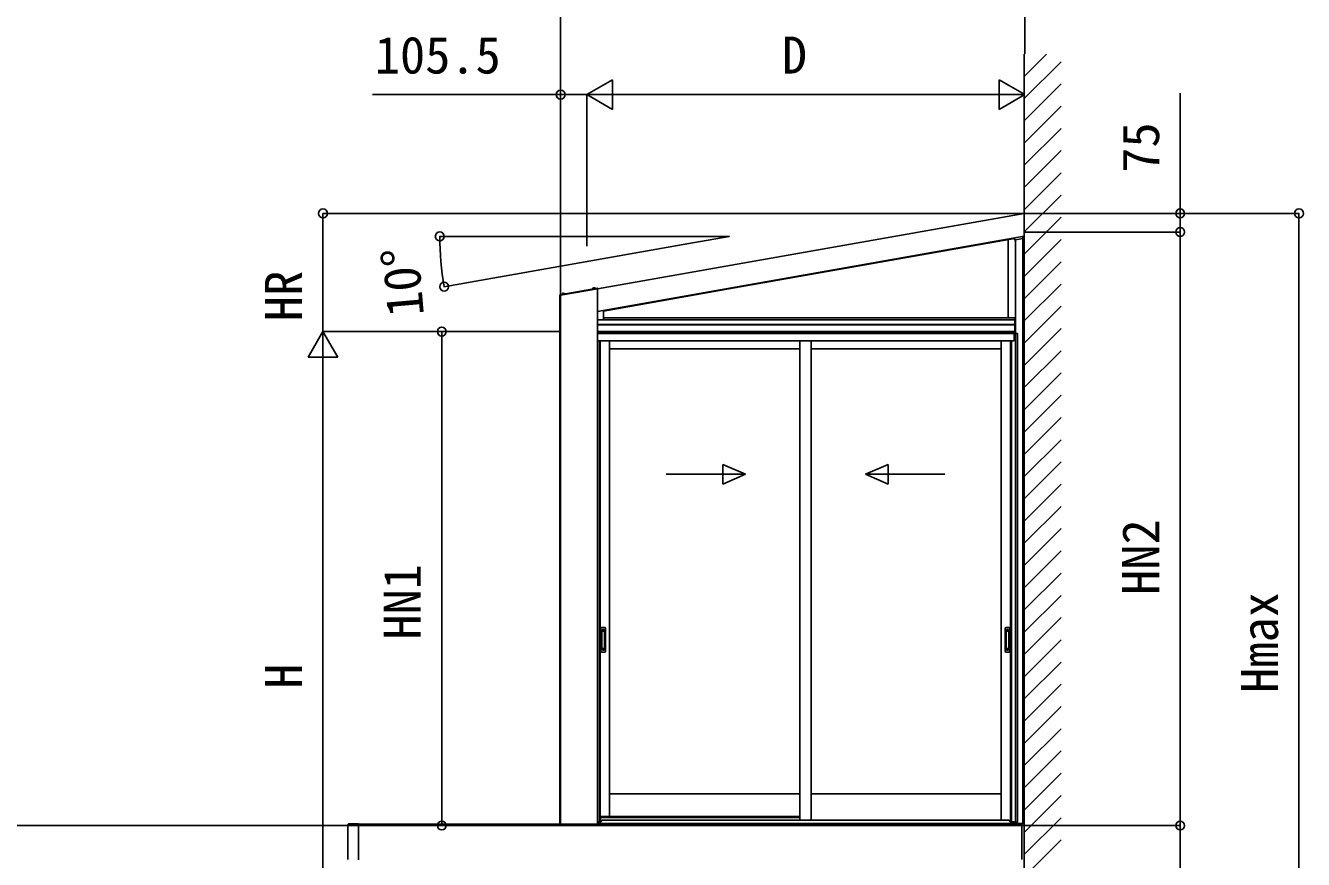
# Model space of a CAD drawing. Units: millimetres, scale not verified. Extents: x -10500 to 10500, y -15600 to 15524.
# Drawn here: x 2268 to 7431, y 8628 to 11995 of the extents above; entities that cross this region are included whole.
import ezdxf
from ezdxf.enums import TextEntityAlignment as Align

# ---------------------------------------------------------------- set-up
doc = ezdxf.new("R2010")
doc.units = ezdxf.units.MM
doc.header["$LTSCALE"] = 80
doc.layers.add('0-4_YKK_A1', color=4, linetype='Continuous')
doc.layers.add('0-5_YKK_D', color=6, linetype='Continuous')
doc.styles.add('ＭＳ ゴシック', font='')
doc.styles.get('ＭＳ ゴシック').set_extended_font_data('MS Gothic')

msp = doc.modelspace()

# ---------------------------------------------------------------- linework, layer by layer
at = {"layer": '0-4_YKK_A1'}
for p, q in [((6303, 11790.27), (6392.8, 11880.07)), ((6303, 11879.96), (6303, 8064.39)), ((6303, 11700.47), (6452, 11849.47)), ((6303, 11610.67), (6452, 11759.67)), ((6303, 11520.87), (6452, 11669.87)), ((6303, 11431.06), (6452, 11580.06)), ((6303, 11341.26), (6452, 11490.26)), ((6303, 11251.46), (6452, 11400.46)), ((6303, 11161.66), (6452, 11310.66)), ((6303, 11071.85), (6452, 11220.85)), ((6303, 8772.5), (6303, 11161.53)), ((4578.5, 10841.19), (6302.5, 11145.18)), ((5109.44, 10931.76), (6264.43, 11135.41)), ((6238.5, 10814.5), (6238.5, 11130.84)), ((6264.43, 11130.22), (6264.43, 11138.46)), ((6267.51, 11129.52), (6266.34, 11128.11)), ((6267.86, 11129.55), (6297, 11134.69)), ((6268.5, 11129.66), (6268.5, 10751.5)), ((6268.5, 11129.66), (6268.5, 10814.5)), ((6297, 11136.75), (6297, 11144.21)), ((6297, 11136.75), (6297, 11134.73)), ((6297, 11134.72), (6297, 11134.73)), ((6297, 8772.5), (6297, 11134.67)), ((6302, 11135.6), (6302, 11145.09)), ((6303, 10982.05), (6452, 11131.05)), ((6303, 10892.25), (6452, 11041.25)), ((6303, 10802.45), (6452, 10951.45)), ((4426.62, 10906.32), (4426.69, 10906.42)), ((4579.34, 10932.83), (4426.69, 10905.91)), ((4427.39, 10906.04), (4427.8, 10906.62)), ((4427.5, 10906.01), (4427.5, 8769.39)), ((4429.4, 10906.01), (4427.5, 10906.01)), ((4428.5, 10906.23), (4428.9, 10906.81)), ((4429, 10906.01), (4429, 8769.39)), ((4578.5, 10932.51), (4429.4, 10906.22)), ((4429.4, 10906.22), (4429.4, 8769.39)), ((4429.6, 10906.43), (4430.01, 10907.01)), ((4430.71, 10906.62), (4431.11, 10907.2)), ((4431.81, 10906.82), (4432.22, 10907.4)), ((4432.92, 10907.01), (4433.32, 10907.59)), ((4434.02, 10907.21), (4434.43, 10907.78)), ((4435.13, 10907.4), (4435.53, 10907.98)), ((4446.84, 10912), (4435.22, 10909.96)), ((4436.23, 10907.6), (4436.64, 10908.17)), ((4437.34, 10907.79), (4437.75, 10908.37)), ((4438.45, 10907.99), (4438.85, 10908.56)), ((4439.55, 10908.18), (4439.96, 10908.76)), ((4440.66, 10908.38), (4441.06, 10908.95)), ((4441.76, 10908.57), (4442.17, 10909.15)), ((4442.87, 10908.77), (4443.27, 10909.34)), ((4443.97, 10908.96), (4444.38, 10909.54)), ((4445.08, 10909.15), (4445.48, 10909.73)), ((4446.18, 10909.35), (4446.59, 10909.93)), ((4446.75, 10912.51), (4446.84, 10912)), ((4447.29, 10909.54), (4447.69, 10910.12)), ((4448.39, 10909.74), (4448.8, 10910.32)), ((4449.5, 10909.93), (4449.91, 10910.51)), ((4450.61, 10910.13), (4451.01, 10910.71)), ((4451.71, 10910.32), (4452.12, 10910.9)), ((4452.82, 10910.52), (4453.22, 10911.1)), ((4453.92, 10910.71), (4454.33, 10911.29)), ((4455.03, 10910.91), (4455.43, 10911.49)), ((4456.13, 10911.1), (4456.54, 10911.68)), ((4457.24, 10911.3), (4457.64, 10911.88)), ((4458.34, 10911.49), (4458.75, 10912.07)), ((4459.45, 10911.69), (4459.85, 10912.27)), ((4460.55, 10911.88), (4460.96, 10912.46)), ((4461.66, 10912.08), (4462.07, 10912.66)), ((4462.77, 10912.27), (4463.17, 10912.85)), ((4463.87, 10912.47), (4464.28, 10913.05)), ((4464.98, 10912.66), (4465.38, 10913.24)), ((4466.08, 10912.86), (4466.49, 10913.44)), ((4467.19, 10913.05), (4467.59, 10913.63)), ((4468.29, 10913.25), (4468.7, 10913.83)), ((4469.4, 10913.44), (4469.8, 10914.02)), ((4470.5, 10913.64), (4470.91, 10914.22)), ((4471.61, 10913.83), (4472.02, 10914.41)), ((4472.72, 10914.03), (4473.12, 10914.61)), ((4473.82, 10914.22), (4474.23, 10914.8)), ((4474.93, 10914.42), (4475.33, 10915)), ((4476.03, 10914.61), (4476.44, 10915.19)), ((4477.14, 10914.81), (4477.54, 10915.39)), ((4478.24, 10915), (4478.65, 10915.58)), ((4479.35, 10915.2), (4479.75, 10915.78)), ((4480.45, 10915.39), (4480.86, 10915.97)), ((4481.56, 10915.59), (4481.96, 10916.17)), ((4482.66, 10915.78), (4483.07, 10916.36)), ((4483.77, 10915.98), (4484.18, 10916.56)), ((4484.88, 10916.17), (4485.28, 10916.75)), ((4485.98, 10916.37), (4486.39, 10916.95)), ((4487.09, 10916.56), (4487.49, 10917.14)), ((4488.19, 10916.76), (4488.6, 10917.34)), ((4489.3, 10916.95), (4489.7, 10917.53)), ((4490.4, 10917.15), (4490.81, 10917.73)), ((4491.51, 10917.34), (4491.91, 10917.92)), ((4492.61, 10917.54), (4493.02, 10918.12)), ((4493.72, 10917.73), (4494.12, 10918.31)), ((4494.82, 10917.93), (4495.23, 10918.51)), ((4495.93, 10918.12), (4496.34, 10918.7)), ((4497.04, 10918.32), (4497.44, 10918.9)), ((4498.14, 10918.51), (4498.55, 10919.09)), ((4499.25, 10918.71), (4499.65, 10919.29)), ((4500.35, 10918.9), (4500.76, 10919.48)), ((4501.46, 10919.1), (4501.86, 10919.68)), ((4502.56, 10919.29), (4502.97, 10919.87)), ((4503.67, 10919.49), (4504.07, 10920.07)), ((4504.77, 10919.68), (4505.18, 10920.26)), ((4505.88, 10919.88), (4506.28, 10920.46)), ((4506.98, 10920.07), (4507.39, 10920.65)), ((4508.09, 10920.27), (4508.5, 10920.84)), ((4509.2, 10920.46), (4509.6, 10921.04)), ((4510.3, 10920.66), (4510.71, 10921.23)), ((4511.41, 10920.85), (4511.81, 10921.43)), ((4512.51, 10921.05), (4512.92, 10921.62)), ((4513.62, 10921.24), (4514.02, 10921.82)), ((4514.72, 10921.44), (4515.13, 10922.01)), ((4515.83, 10921.63), (4516.23, 10922.21)), ((4516.93, 10921.83), (4517.34, 10922.4)), ((4518.04, 10922.02), (4518.45, 10922.6)), ((4519.15, 10922.21), (4519.55, 10922.79)), ((4520.25, 10922.41), (4520.66, 10922.99)), ((4521.36, 10922.6), (4521.76, 10923.18)), ((4522.46, 10922.8), (4522.87, 10923.38)), ((4523.57, 10922.99), (4523.97, 10923.57)), ((4524.67, 10923.19), (4525.08, 10923.77)), ((4525.78, 10923.38), (4526.18, 10923.96)), ((4526.88, 10923.58), (4527.29, 10924.16)), ((4527.99, 10923.77), (4528.39, 10924.35)), ((4529.09, 10923.97), (4529.5, 10924.55)), ((4530.2, 10924.16), (4530.61, 10924.74)), ((4531.31, 10924.36), (4531.71, 10924.94)), ((4532.41, 10924.55), (4532.82, 10925.13)), ((4533.52, 10924.75), (4533.92, 10925.33)), ((4534.62, 10924.94), (4535.03, 10925.52)), ((4535.73, 10925.14), (4536.13, 10925.72)), ((4536.83, 10925.33), (4537.24, 10925.91)), ((4537.94, 10925.53), (4538.34, 10926.11)), ((4539.04, 10925.72), (4539.45, 10926.3)), ((4540.15, 10925.92), (4540.55, 10926.5)), ((4541.25, 10926.11), (4541.66, 10926.69)), ((4542.36, 10926.31), (4542.77, 10926.89)), ((4543.47, 10926.5), (4543.87, 10927.08)), ((4544.57, 10926.7), (4544.98, 10927.28)), ((4545.68, 10926.89), (4546.08, 10927.47)), ((4546.78, 10927.09), (4547.19, 10927.67)), ((4547.89, 10927.28), (4548.29, 10927.86)), ((4548.99, 10927.48), (4549.4, 10928.06)), ((4550.1, 10927.67), (4550.5, 10928.25)), ((4551.2, 10927.87), (4551.61, 10928.45)), ((4552.31, 10928.06), (4552.72, 10928.64)), ((4553.41, 10928.26), (4553.82, 10928.84)), ((4554.52, 10928.45), (4554.93, 10929.03)), ((4555.63, 10928.65), (4556.03, 10929.23)), ((4556.73, 10928.84), (4557.14, 10929.42)), ((4557.84, 10929.04), (4558.24, 10929.62)), ((4569.94, 10933.71), (4558.32, 10931.66)), ((4558.94, 10929.23), (4559.35, 10929.81)), ((4560.05, 10929.43), (4560.45, 10930.01)), ((4561.15, 10929.62), (4561.56, 10930.2)), ((4562.26, 10929.82), (4562.66, 10930.4)), ((4563.36, 10930.01), (4563.77, 10930.59)), ((4564.47, 10930.21), (4564.88, 10930.79)), ((4565.58, 10930.4), (4565.98, 10930.98)), ((4566.68, 10930.6), (4567.09, 10931.18)), ((4567.79, 10930.79), (4568.19, 10931.37)), ((4568.89, 10930.99), (4569.3, 10931.57)), ((4569.85, 10934.21), (4569.94, 10933.71)), ((4570, 10931.18), (4570.4, 10931.76)), ((4571.1, 10931.38), (4571.51, 10931.96)), ((4572.21, 10931.57), (4572.61, 10932.15)), ((4573.31, 10931.77), (4573.72, 10932.35)), ((4574.42, 10931.96), (4574.82, 10932.54)), ((4575.52, 10932.16), (4575.93, 10932.74)), ((4576.63, 10932.35), (4577.04, 10932.93)), ((4577.74, 10932.55), (4578.14, 10933.13)), ((4578.5, 10932.51), (4578.5, 8769.39)), ((4578.84, 10932.74), (4579.25, 10933.32)), ((4603.22, 10842.5), (5109.44, 10931.76)), ((4603.22, 10841.93), (4603.22, 10845.55)), ((6303, 10712.64), (6452, 10861.64)), ((4578.5, 10806.5), (6265, 10806.5)), ((4603.22, 10841.93), (4603.62, 10842)), ((4603.62, 10842), (4603.62, 10806.5)), ((4603.62, 10814.5), (6268.5, 10814.5)), ((6265.3, 10759.5), (6265.3, 10814.5)), ((6268.2, 10759.5), (6268.2, 10814.5)), ((4578.5, 10788.41), (6265, 10788.41)), ((4578.5, 10786.5), (6265, 10786.5)), ((6268, 10759.5), (4578.5, 10759.5)), ((4578.5, 10759.5), (6265, 10759.5)), ((6268, 10752.5), (4578.5, 10752.5)), ((6262.5, 10751.49), (4578.5, 10751.49)), ((6262.5, 10721.5), (6262.5, 10751.49)), ((6263, 10751.5), (6263, 10721.5)), ((6267.2, 8778.5), (6267.2, 10751.5)), ((6268, 10751.5), (6268, 10759.5)), ((6303, 10622.84), (6452, 10771.84)), ((4578.5, 10721.5), (4587, 10721.5)), ((6262.5, 10721.49), (4578.5, 10721.49)), ((4587, 10721.5), (4587, 8780.1)), ((4590.2, 10721.49), (4590.2, 8800.49)), ((4628, 10721.49), (4628, 8800.49)), ((5396.75, 10689.49), (4628, 10689.49)), ((5396.75, 10721.49), (5396.75, 8786)), ((5441.75, 10721.49), (5441.75, 8786)), ((6210.48, 10689.49), (5441.75, 10689.49)), ((6210.5, 10721.49), (6209.67, 8786)), ((6248.3, 10721.49), (6247.46, 8782.49)), ((6263, 10721.5), (6252, 10721.5)), ((6303, 10533.04), (6452, 10682.04)), ((6303, 10443.24), (6452, 10592.24)), ((6303, 10353.43), (6452, 10502.43)), ((6303, 10263.63), (6452, 10412.63)), ((6303, 10173.83), (6452, 10322.83)), ((5085.1, 10223.13), (5176.75, 10183.13)), ((5085.1, 10143.13), (5085.1, 10223.13)), ((5753.4, 10223.13), (5661.75, 10183.13)), ((5753.4, 10143.13), (5753.4, 10223.13)), ((6303, 10084.03), (6452, 10233.03)), ((4856.75, 10183.13), (5176.75, 10183.13)), ((5085.1, 10143.13), (5176.75, 10183.13)), ((5981.75, 10183.13), (5661.75, 10183.13)), ((5753.4, 10143.13), (5661.75, 10183.13)), ((6303, 9994.22), (6452, 10143.22)), ((6303, 9904.42), (6452, 10053.42)), ((6303, 9814.62), (6452, 9963.62)), ((6303, 9724.82), (6452, 9873.82)), ((6303, 9635.01), (6452, 9784.01)), ((6303, 9545.21), (6452, 9694.21)), ((6303, 9455.41), (6452, 9604.41)), ((4593, 9561.49), (4593, 9467.49)), ((4596, 9564.49), (4609, 9564.49)), ((4607.2, 9551.49), (4597.8, 9551.49)), ((4606, 9556.49), (4599, 9556.49)), ((4599, 9556.48), (4599, 9551.99)), ((4606, 9554.08), (4599, 9554.08)), ((4606, 9553.59), (4599, 9553.59)), ((4606, 9556.48), (4606, 9551.99)), ((4612, 9561.49), (4612, 9467.49)), ((6225.99, 9561.49), (6225.99, 9467.49)), ((6241.99, 9564.49), (6228.99, 9564.49)), ((6230.79, 9551.49), (6240.19, 9551.49)), ((6231.99, 9556.49), (6238.99, 9556.49)), ((6231.99, 9556.48), (6231.99, 9551.99)), ((6231.99, 9554.08), (6238.99, 9554.08)), ((6231.99, 9553.59), (6238.99, 9553.59)), ((6238.99, 9556.48), (6238.99, 9551.99)), ((6244.99, 9561.49), (6244.99, 9467.49)), ((4596.8, 9550.49), (4596.8, 9478.49)), ((4596.9, 9550.95), (4597.09, 9549.08)), ((4597.09, 9548.08), (4597.09, 9480.9)), ((4606.83, 9549.08), (4598.08, 9549.08)), ((4607.83, 9549.08), (4608.07, 9550.98)), ((4607.83, 9548.08), (4607.83, 9480.9)), ((4608.2, 9550.49), (4608.2, 9478.49)), ((6229.79, 9550.49), (6229.79, 9478.49)), ((6230.16, 9549.08), (6229.92, 9550.98)), ((6230.16, 9548.08), (6230.16, 9480.9)), ((6231.15, 9549.08), (6239.9, 9549.08)), ((6241.09, 9550.95), (6240.9, 9549.08)), ((6240.9, 9548.08), (6240.9, 9480.9)), ((6241.19, 9550.49), (6241.19, 9478.49)), ((6303, 9365.6), (6452, 9514.6)), ((4596, 9464.49), (4609, 9464.49)), ((4596.9, 9478.04), (4597.09, 9479.9)), ((4607.2, 9477.49), (4597.8, 9477.49)), ((4606.83, 9479.9), (4598.08, 9479.9)), ((4599, 9472.51), (4599, 9476.99)), ((4606, 9475.4), (4599, 9475.4)), ((4606, 9474.9), (4599, 9474.9)), ((4606, 9472.49), (4599, 9472.49)), ((4606, 9472.51), (4606, 9476.99)), ((4608.07, 9478.01), (4607.83, 9479.9)), ((6241.99, 9464.49), (6228.99, 9464.49)), ((6229.92, 9478.01), (6230.16, 9479.9)), ((6230.79, 9477.49), (6240.19, 9477.49)), ((6231.15, 9479.9), (6239.9, 9479.9)), ((6231.99, 9472.51), (6231.99, 9476.99)), ((6231.99, 9475.4), (6238.99, 9475.4)), ((6231.99, 9474.9), (6238.99, 9474.9)), ((6231.99, 9472.49), (6238.99, 9472.49)), ((6238.99, 9472.51), (6238.99, 9476.99)), ((6241.09, 9478.04), (6240.9, 9479.9)), ((6303, 9275.8), (6452, 9424.8)), ((6303, 9186), (6452, 9335)), ((6303, 9096.2), (6452, 9245.2)), ((6303, 9006.39), (6452, 9155.39)), ((6303, 8916.59), (6452, 9065.59)), ((6303, 8826.79), (6452, 8975.79)), ((5396.75, 8892.5), (4628, 8892.5)), ((6209.71, 8892.5), (5441.75, 8892.5)), ((6303, 8736.99), (6452, 8885.99)), ((4587, 8780.1), (4578.5, 8780.1)), ((4578.5, 8779.5), (4594, 8779.5)), ((4587, 8800.49), (4628, 8800.49)), ((4591.5, 8786.5), (4587, 8786.5)), ((4591.5, 8795), (4591.5, 8786.5)), ((4594, 8797.5), (5396.75, 8797.5)), ((4594, 8779.5), (4594, 8781)), ((4599, 8786), (6240, 8786)), ((5396.75, 8800.5), (4628, 8800.5)), ((6252, 8782.49), (6244.77, 8782.49)), ((6245, 8779.5), (6245, 8781)), ((6262.5, 8779.5), (6245, 8779.5)), ((6262.5, 8780.1), (6262.5, 8772.5)), ((6263, 8780.1), (6263, 8772.5)), ((6268, 8772.5), (6268, 8778.5)), ((6268.5, 8778.5), (6268.5, 8772.5)), ((6303, 8647.18), (6452, 8796.18)), ((6481.76, 8764.5), (-9446.45, 8764.5)), ((3570.5, 8628.33), (3570.5, 8768.5)), ((3570.89, 8769.3), (3570.79, 8769.21)), ((3570.89, 8769.3), (3573.11, 8771.53)), ((3573.21, 8771.62), (3573.11, 8771.53)), ((3573.91, 8771.92), (3612.5, 8771.92)), ((3613.5, 8770.92), (3613.5, 8768.5)), ((6268, 8772.5), (4578.5, 8772.5)), ((6262.5, 8772.5), (4578.5, 8772.5)), ((6263, 8772.5), (6268, 8772.5)), ((6268, 8769.39), (6268, 8772.5)), ((6268.5, 8772.5), (6303, 8772.5)), ((6303, 8557.38), (6452, 8706.38))]:
    msp.add_line(p, q, dxfattribs=at)
for points in [[(4578.49, 10932.58), (6302.5, 11236.57), (6302.5, 11145.18)], [(6297, 11134.72), (6302, 11135.6), (6302, 11135.56), (6297, 11134.67), (6297, 11134.69)], [(4446.75, 10912.51), (4435.13, 10910.46), (4435.22, 10909.96)], [(4569.85, 10934.21), (4558.23, 10932.16), (4558.32, 10931.66)], [(6276, 8778.5), (6276, 10751.5), (6263, 10751.5)], [(6252, 10721.5), (6252, 8780.1), (6263, 8780.1)], [(6264.1, 8772.5), (6264.1, 8778.5), (6276, 8778.5)], [(3613.5, 8769.42), (6293, 8769.42), (6293, 8627.42)], [(3613.5, 8768.5), (3613.5, 8628.33), (3613.5, 8625.92)]]:
    msp.add_lwpolyline(points, dxfattribs=at)
for points in [[(4426.26, 10908.37), (4578.9, 10935.29), (4579.25, 10933.32), (4426.61, 10906.41)], [(4426.61, 10906.41), (4579.25, 10933.32), (4579.34, 10932.83), (4426.69, 10905.91)], [(6265, 10814.5), (6268.5, 10814.5), (6268.5, 10759.5), (6265, 10759.5)]]:
    msp.add_lwpolyline(points, close=True, dxfattribs=at)
for centre, radius, start, end in [((4441.94, 10905.83), 8.23, 54.2189, 145.7811), ((4565.04, 10927.53), 8.23, 54.2189, 145.7811), ((4596, 9561.49), 3, 90, 180), ((4597.8, 9550.49), 1, 90, 180), ((4607.19, 9550.49), 1, 0, 90), ((4609, 9561.49), 3, 0, 90), ((6228.99, 9561.49), 3, 90, 180), ((6230.79, 9550.49), 1, 90, 180), ((6240.19, 9550.49), 1, 0, 90), ((6241.99, 9561.49), 3, 0, 90), ((4598.09, 9548.08), 1, 90, 180), ((4606.83, 9548.08), 1, 0, 90), ((6231.16, 9548.08), 1, 90, 180), ((6239.9, 9548.08), 1, 0, 90), ((4596, 9467.49), 3, 180, 270), ((4597.8, 9478.49), 1, 180, 270), ((4598.09, 9480.9), 1, 180, 270), ((4606.83, 9480.9), 1, 270, 0), ((4607.19, 9478.49), 1, 270, 0), ((4609, 9467.49), 3, 270, 0), ((6228.99, 9467.49), 3, 180, 270), ((6230.79, 9478.49), 1, 180, 270), ((6231.16, 9480.9), 1, 180, 270), ((6239.9, 9480.9), 1, 270, 0), ((6240.19, 9478.49), 1, 270, 0), ((6241.99, 9467.49), 3, 270, 0), ((4594, 8795), 2.5, 90, 180), ((4599, 8781), 5, 90, 180), ((6240, 8781), 5, 0, 90), ((3571.5, 8768.5), 1, 135, 180), ((3573.91, 8770.92), 1, 90, 135), ((3612.5, 8770.92), 1, 0, 90), ((3571.5, 8628.33), 1, 180, 225)]:
    msp.add_arc(centre, radius, start, end, dxfattribs=at)
for centre, major_axis, ratio, start_param, end_param in [((6266.43, 11130.23), (1.29, 1.54), 0.995504, 2.271148, 2.5023276), ((6266.31, 11130.09), (-1.01, 1.75), 0.909365, 1.2511638, 2.5889153), ((6267.52, 11131.52), (1.29, 1.54), 0.995504, 3.8400791, 4.0120374)]:
    msp.add_ellipse(centre, major_axis=major_axis, ratio=ratio, start_param=start_param, end_param=end_param, dxfattribs=at)
at = {"layer": '0-5_YKK_D'}
for p, q in [((4430, 10907.01), (4430, 12197.57)), ((6305.5, 11880.96), (6305.5, 12197.57)), ((4535.5, 11716.57), (4639.42, 11776.57)), ((4639.42, 11656.57), (4639.42, 11776.57)), ((6305.5, 11716.57), (6201.58, 11776.57)), ((6201.58, 11776.57), (6201.58, 11656.57)), ((6933.21, 11236.57), (6933.21, 11722.52)), ((4430, 10907.01), (4430, 11717.57)), ((4535.5, 11104), (4535.5, 11717.57)), ((4535.5, 11104), (4535.5, 11717.57)), ((4535.5, 11716.57), (4639.42, 11656.57)), ((4535.5, 11716.57), (4743.35, 11716.57)), ((4655.5, 11716.57), (6185.5, 11716.57)), ((6305.5, 11716.57), (6097.65, 11716.57)), ((6305.5, 11716.57), (6201.58, 11656.57)), ((6304, 11236.57), (3469, 11236.57)), ((3470, 10759.5), (3470, 11236.57)), ((6306, 11236.57), (6934.21, 11236.57)), ((6306, 11236.57), (7414.21, 11236.57)), ((6933.21, 11161.54), (6933.21, 11236.57)), ((7413.21, 8064.39), (7413.21, 11236.57)), ((6306.2, 11161.54), (6934.21, 11161.54)), ((6306.2, 11161.54), (6934.21, 11161.54)), ((6933.21, 8764.5), (6933.21, 11161.54)), ((6933.21, 11161.54), (6933.21, 11089.54)), ((4990.27, 11143.73), (3940.85, 11143.73)), ((4993.9, 11123.06), (3958.63, 10940.52)), ((3470, 10759.5), (3410, 10655.58)), ((4429, 10759.5), (3469, 10759.5)), ((4429, 10759.5), (3469, 10759.5)), ((3470, 10759.5), (3530, 10655.58)), ((3470, 10759.5), (3470, 10551.65)), ((4429, 10759.5), (3949, 10759.5)), ((3950, 10759.5), (3950, 8764.5)), ((4430.38, 10759.5), (4430, 10759.5)), ((3410, 10655.58), (3530, 10655.58)), ((3470, 8184.39), (3470, 10639.5)), ((6306.5, 8764.5), (6934.21, 8764.5)), ((6306.5, 8764.5), (6934.21, 8764.5))]:
    msp.add_line(p, q, dxfattribs=at)
for points in [[(4535.5, 11716.57), (4430, 11716.57), (3670.64, 11716.57)], [(4991.27, 11143.73), (5111.14, 11143.73), (4994.88, 11123.23)], [(6933.21, 8764.5), (6933.21, 8064.5), (6933.21, 6270.07)]]:
    msp.add_lwpolyline(points, dxfattribs=at)
for centre in [(4430, 11716.57), (3470, 11236.57), (6933.21, 11236.57), (7413.21, 11236.57), (3941.85, 11143.73), (6933.21, 11161.54), (6933.21, 11161.54), (3959.61, 10940.69), (3950, 10759.5), (3950, 8764.5), (6933.21, 8764.5), (6933.21, 8764.5)]:
    msp.add_circle(centre, 18, dxfattribs=at)
msp.add_arc((5111.14, 11143.73), 1169.29, 180, 190, dxfattribs=at)

# ---------------------------------------------------------------- texts
at = {"layer": '0-5_YKK_D', "style": 'ＭＳ ゴシック'}
for s, p in [('105.5', (3679.34, 11756.57)), ('D', (5323.72, 11756.57))]:
    msp.add_text(s, height=149.6, dxfattribs=at).set_placement(p, align=Align.BOTTOM_LEFT)
for s, rotation, p in [('75', 90, (6893.21, 11400.86)), ('10°', 95, (3922.64, 10830.32)), ('HR', 90, (3430, 10801.57)), ('HN2', 90, (6893.21, 9695.85)), ('HN1', 90, (3910, 9515.11)), ('Hmax', 90, (7373.21, 9300.43)), ('H', 90, (3430, 9316.9))]:
    msp.add_text(s, height=149.6, rotation=rotation, dxfattribs=at).set_placement(p, align=Align.BOTTOM_LEFT)

doc.saveas('drawing.dxf')
